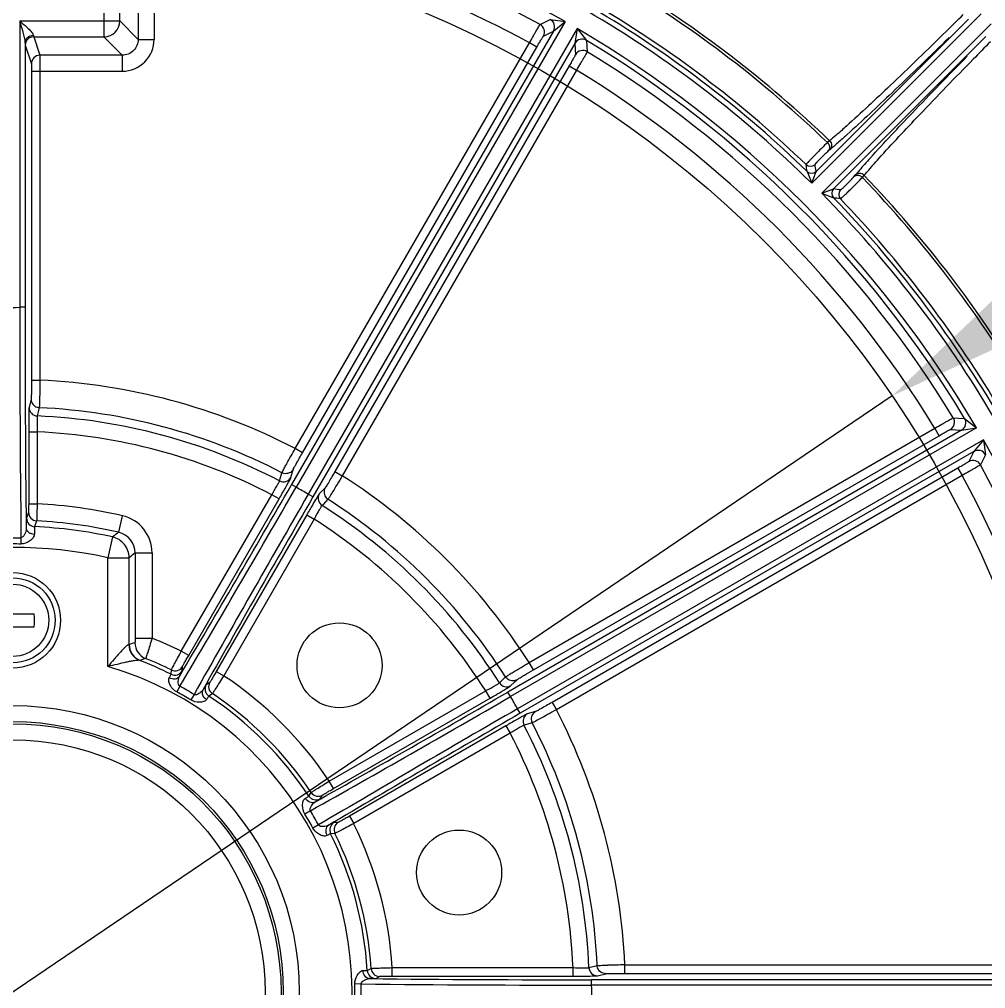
# Model space of a CAD drawing. Header units: millimetres. Extents: x -6 to 705, y -10 to 538.
# Drawn here: x 507.06 to 525.24, y 420.65 to 438.9 of the extents above; entities that cross this region are included whole.
import ezdxf

# ---------------------------------------------------------------- set-up
doc = ezdxf.new("R2010")
doc.units = ezdxf.units.MM
doc.layers.add('02___PRT_ALL_AXES', color=7, linetype='Continuous')
doc.layers.add('3_ALL_AXES', color=7, linetype='Continuous')
doc.layers.add('\\M+5D7DC\\M+5C4DA\\M+5BFF2\\M+5CFDF', color=7, linetype='Continuous', lineweight=50)

msp = doc.modelspace()

# ---------------------------------------------------------------- linework, layer by layer
at = {"color": 0, "linetype": 'Continuous', "lineweight": -3}
for p, q in [((508.646, 441.537), (508.646, 438.569)), ((508.945, 438.869), (508.945, 441.072)), ((509.292, 440.757), (509.292, 438.522)), ((509.592, 440.756), (509.592, 438.522)), ((507.062, 438.869), (507.062, 433.477)), ((507.062, 438.869), (508.945, 438.869)), ((508.945, 438.869), (509.292, 438.522)), ((516.857, 438.803), (517.048, 438.898)), ((517.048, 438.898), (517.327, 438.856)), ((521.97, 435.812), (525.161, 439.004)), ((522.053, 436.037), (524.92, 438.904)), ((517.109, 438.678), (512.179, 430.138)), ((517.327, 438.856), (512.265, 430.088)), ((517.555, 438.724), (512.493, 429.956)), ((516.919, 438.582), (517.109, 438.678)), ((517.109, 438.678), (517.327, 438.856)), ((517.555, 438.724), (517.51, 438.446)), ((517.555, 438.724), (517.731, 438.503)), ((522.158, 435.624), (525.35, 438.815)), ((507.325, 438.569), (507.441, 438.222)), ((507.325, 438.569), (508.646, 438.569)), ((508.646, 438.569), (508.993, 438.222)), ((509.292, 438.522), (509.592, 438.522)), ((517.731, 438.503), (517.745, 438.29)), ((522.383, 435.707), (525.25, 438.574)), ((507.162, 438.457), (507.162, 433.477)), ((507.165, 438.41), (507.281, 438.063)), ((512.247, 430.818), (516.657, 438.456)), ((512.385, 430.738), (516.795, 438.376)), ((517.51, 438.446), (512.58, 429.906)), ((516.795, 438.376), (516.657, 438.456)), ((517.51, 438.446), (517.523, 438.233)), ((508.993, 438.222), (507.441, 438.222)), ((508.993, 438.222), (508.993, 437.923)), ((517.406, 438.023), (512.996, 430.386)), ((517.406, 438.023), (517.545, 437.943)), ((507.283, 437.923), (507.283, 432.105)), ((507.283, 437.923), (508.993, 437.923)), ((507.443, 437.923), (507.443, 432.105)), ((517.545, 437.944), (513.135, 430.306)), ((522.307, 436.612), (522.268, 436.578)), ((522.315, 436.447), (522.276, 436.414)), ((521.884, 436.035), (521.97, 435.812)), ((522.759, 435.93), (522.793, 435.969)), ((522.924, 435.922), (522.958, 435.961)), ((522.904, 435.9), (522.924, 435.922)), ((522.158, 435.624), (522.383, 435.707)), ((522.158, 435.624), (522.381, 435.538)), ((507.162, 433.477), (507.062, 433.477)), ((507.283, 432.105), (507.443, 432.105)), ((507.277, 431.746), (507.238, 431.591)), ((507.43, 431.587), (507.398, 431.458)), ((507.398, 431.458), (507.391, 431.432)), ((524.636, 431.399), (524.849, 431.385)), ((524.849, 431.385), (525.07, 431.21)), ((525.07, 431.209), (516.302, 426.147)), ((516.651, 426.789), (524.289, 431.199)), ((524.369, 431.06), (524.289, 431.199)), ((524.792, 431.164), (525.07, 431.209)), ((507.231, 431.132), (507.231, 429.776)), ((507.231, 431.132), (507.391, 431.132)), ((507.391, 431.132), (507.391, 429.776)), ((524.792, 431.164), (516.252, 426.234)), ((516.731, 426.65), (524.369, 431.06)), ((524.579, 431.177), (524.792, 431.164)), ((525.202, 430.981), (516.434, 425.919)), ((525.202, 430.981), (525.024, 430.763)), ((525.202, 430.981), (525.244, 430.702)), ((512.385, 430.738), (512.247, 430.818)), ((525.024, 430.763), (516.484, 425.833)), ((525.024, 430.763), (524.928, 430.573)), ((525.244, 430.702), (525.148, 430.511)), ((511.955, 430.209), (511.991, 430.337)), ((511.991, 430.337), (511.999, 430.363)), ((512.167, 430.271), (512.211, 430.424)), ((512.996, 430.386), (513.135, 430.306)), ((524.722, 430.449), (517.084, 426.039)), ((524.803, 430.311), (517.164, 425.901)), ((524.722, 430.449), (524.802, 430.311)), ((511.953, 430.204), (511.955, 430.209)), ((512.164, 430.263), (512.167, 430.271)), ((512.265, 430.088), (512.179, 430.138)), ((510.104, 427.003), (511.806, 429.949)), ((511.944, 429.869), (511.806, 429.949)), ((512.58, 429.906), (512.493, 429.956)), ((512.7, 429.963), (512.694, 429.954)), ((512.812, 430.077), (512.7, 429.963)), ((507.231, 429.776), (507.391, 429.776)), ((510.243, 426.923), (511.944, 429.869)), ((512.772, 429.767), (512.753, 429.748)), ((512.864, 429.863), (512.772, 429.767)), ((507.228, 429.617), (507.191, 429.507)), ((508.925, 429.242), (508.996, 429.553)), ((512.464, 429.569), (510.763, 426.622)), ((512.464, 429.569), (512.603, 429.489)), ((507.38, 429.457), (507.343, 429.347)), ((512.603, 429.489), (510.902, 426.542)), ((508.809, 429.153), (508.723, 428.763)), ((509.234, 428.852), (509.234, 427.247)), ((509.234, 428.852), (509.554, 428.852)), ((509.554, 428.852), (509.554, 427.247)), ((508.723, 426.714), (508.723, 428.765)), ((508.723, 428.763), (509.123, 428.763)), ((509.123, 427.127), (509.123, 428.763)), ((506.523, 427.704), (507.337, 427.704)), ((506.523, 427.464), (507.337, 427.464)), ((509.234, 427.247), (509.554, 427.247)), ((509.123, 427.127), (509.118, 427.128)), ((510.243, 426.923), (510.104, 427.003)), ((509.328, 426.829), (509.319, 426.829)), ((509.913, 426.568), (509.917, 426.649)), ((510.122, 426.631), (510.126, 426.713)), ((516.731, 426.65), (516.651, 426.789)), ((510.763, 426.622), (510.902, 426.542)), ((516.094, 426.407), (516.19, 426.5)), ((516.19, 426.5), (516.209, 426.518)), ((516.309, 426.354), (516.423, 426.466)), ((510.077, 426.342), (510.019, 426.236)), ((510.64, 426.416), (510.571, 426.372)), ((515.835, 426.257), (515.851, 426.266)), ((516.09, 426.404), (516.094, 426.407)), ((516.302, 426.35), (516.309, 426.354)), ((510.343, 426.188), (510.281, 426.085)), ((510.689, 426.203), (510.621, 426.159)), ((512.887, 424.555), (515.835, 426.257)), ((512.968, 424.417), (515.915, 426.118)), ((515.915, 426.118), (515.835, 426.257)), ((516.302, 426.147), (516.252, 426.234)), ((516.484, 425.833), (516.434, 425.919)), ((517.084, 426.039), (517.164, 425.901)), ((516.77, 425.865), (516.617, 425.821)), ((516.215, 425.598), (513.269, 423.897)), ((516.215, 425.598), (516.295, 425.46)), ((516.581, 425.616), (516.555, 425.609)), ((516.709, 425.653), (516.581, 425.616)), ((516.295, 425.46), (513.349, 423.758)), ((512.968, 424.417), (512.888, 424.556)), ((512.505, 424.276), (512.549, 424.343)), ((512.718, 424.225), (512.762, 424.294)), ((512.534, 423.997), (512.431, 423.935)), ((513.269, 423.897), (513.349, 423.758)), ((512.688, 423.731), (512.582, 423.673)), ((513.059, 423.78), (512.977, 423.776)), ((512.995, 423.571), (512.914, 423.567)), ((513.604, 420.994), (513.676, 421.03)), ((514.075, 421.045), (517.478, 421.045)), ((514.076, 420.885), (514.076, 421.045)), ((517.478, 420.885), (517.478, 421.045)), ((517.773, 421.044), (517.778, 421.045)), ((517.778, 421.045), (517.907, 421.078)), ((517.907, 421.078), (517.933, 421.084)), ((518.451, 421.097), (527.271, 421.097)), ((518.451, 420.937), (518.451, 421.097)), ((513.763, 420.843), (513.836, 420.881)), ((514.076, 420.885), (517.478, 420.885)), ((527.689, 420.816), (517.828, 420.816)), ((517.828, 420.716), (517.828, 420.816)), ((517.929, 420.891), (517.937, 420.892)), ((517.937, 420.892), (518.092, 420.931)), ((518.451, 420.937), (527.271, 420.937)), ((513.49, 420.738), (513.37, 420.735)), ((527.952, 420.716), (517.828, 420.716))]:
    msp.add_line(p, q, dxfattribs=at)
for centre, radius in [((506.93, 427.584), 0.8), ((506.93, 427.584), 0.68), ((506.93, 420.584), 5.394), ((506.93, 420.584), 5.094), ((506.93, 420.584), 5.051), ((506.93, 420.584), 4.751)]:
    msp.add_circle(centre, radius, dxfattribs=at)
for centre, radius, start, end in [((506.93, 420.584), 32.491, 16.0271, 61.4545), ((506.93, 420.584), 32.5, 16.0461, 61.4352), ((506.93, 420.584), 32.35, 16.2302, 61.3542), ((506.93, 420.584), 21.022, 60.359, 85.3198), ((506.93, 420.584), 20.747, 61.4158, 82.5353), ((506.93, 420.584), 20.347, 61.444, 82.4838), ((506.93, 420.584), 22.159, 46.2007, 58.7993), ((506.93, 420.584), 22.211, 46.1867, 58.8133), ((506.93, 420.584), 21.403, 45.3572, 59.6428), ((506.93, 420.584), 21.582, 46.214, 58.786), ((508.645, 438.87), 0.3, 270.1715, 359.8285), ((516.971, 438.758), 0.16, 330.0079, 61.0947), ((506.93, 420.584), 21.503, 45.9364, 59.0636), ((442.509, 522.216), 117.057, 314.46113, 314.68395), ((516.78, 438.662), 0.16, 330.0197, 61.4067), ((506.93, 420.584), 21.022, 30.359, 59.641), ((507.325, 438.409), 0.16, 90.0105, 179.9196), ((508.993, 438.522), 0.599, 269.9714, 0.0285), ((517.649, 438.366), 0.16, 58.9483, 149.9956), ((506.93, 420.584), 20.922, 31.0809, 58.9191), ((517.661, 438.153), 0.16, 58.5933, 149.9802), ((607.854, 356.861), 116.063, 135.31495, 135.54352), ((507.441, 438.062), 0.16, 90.0105, 179.9196), ((506.93, 420.584), 20.747, 31.4158, 58.5842), ((506.93, 420.584), 20.347, 31.444, 58.5561), ((516.052, 443.846), 9.694, 310.5307, 310.8459), ((517.113, 442.605), 8.061, 310.1907, 310.5313), ((521.948, 436.252), 0.12, 226.2659, 314.9637), ((480.257, 429.753), 42.099, 8.5818, 8.7606), ((480.197, 429.605), 42.347, 8.7353, 8.9138), ((532.809, 427.437), 13.158, 138.4363, 139.0568), ((537.042, 423.692), 18.81, 137.9403, 138.4558), ((521.968, 436.122), 0.12, 225.9654, 314.9939), ((529.527, 430.279), 8.816, 139.0286, 139.8002), ((506.93, 420.584), 22.211, 30.8751, 43.8133), ((506.93, 420.584), 22.159, 30.8883, 43.7993), ((506.93, 420.584), 21.403, 30.3572, 44.6428), ((522.468, 435.622), 0.12, 135.0675, 224.0366), ((515.951, 393.851), 42.347, 81.0862, 81.2647), ((522.598, 435.602), 0.12, 135.0368, 223.7343), ((506.93, 420.584), 21.503, 30.6219, 44.0636), ((516.099, 393.911), 42.099, 81.2394, 81.4182), ((506.93, 420.584), 21.582, 30.9022, 43.786), ((506.931, 446.92), 13.444, 269.4374, 270.5602), ((897.456, 433.46), 390.394, 179.99759, 180.63417), ((889.917, 433.419), 382.755, 179.9914, 180.61451), ((506.93, 420.584), 11.533, 62.5482, 87.4518), ((507.398, 431.592), 0.16, 180.1271, 267.5755), ((506.93, 420.584), 11.014, 62.6002, 87.3999), ((506.93, 420.584), 10.857, 62.4338, 87.5662), ((524.499, 431.315), 0.16, 300.0197, 31.4067), ((524.712, 431.303), 0.16, 300.0079, 31.0947), ((532.202, 431.135), 24.971, 179.7423, 179.8721), ((533.325, 431.133), 26.094, 179.8713, 180.0004), ((517.982, 431.378), 10.594, 181.1218, 181.3276), ((506.93, 420.584), 10.558, 62.4991, 87.5009), ((506.93, 420.584), 21.022, 0.359, 29.641), ((525.104, 430.624), 0.16, 28.9483, 119.9956), ((525.008, 430.434), 0.16, 28.5933, 119.9802), ((506.93, 420.584), 20.747, 1.4158, 28.5842), ((506.93, 420.584), 11.533, 32.5482, 57.4518), ((506.93, 420.584), 20.347, 1.444, 28.5561), ((180.982, 621.287), 382.399, 329.38177, 330.00872), ((512.029, 430.351), 0.16, 242.4244, 329.8727), ((163.321, 631.413), 402.857, 329.39996, 330.01697), ((861.313, 228.428), 402.851, 149.98302, 150.60004), ((489.884, 442.607), 25.474, 329.9976, 330.273), ((506.93, 420.584), 10.899, 59.3075, 60.6925), ((512.839, 429.883), 0.16, 150.1271, 237.5755), ((506.93, 420.584), 9.204, 77.0276, 87.1329), ((843.708, 238.662), 382.387, 149.99127, 150.61825), ((506.93, 420.584), 10.857, 32.4338, 57.5662), ((506.93, 420.584), 11.014, 32.6002, 57.3999), ((507.388, 429.617), 0.16, 180.0772, 267.0953), ((508.835, 428.853), 0.719, 359.9834, 77.0442), ((535.063, 416.522), 26.094, 149.8713, 150.0004), ((532.74, 417.873), 23.407, 149.6045, 149.8776), ((507.351, 429.507), 0.16, 180.0773, 267.297), ((506.93, 420.584), 8.884, 77.0276, 87.099), ((521.898, 424.406), 10.594, 151.1218, 151.3276), ((506.93, 420.584), 10.558, 32.4991, 57.5009), ((506.93, 420.584), 8.773, 77.6341, 87.3012), ((526.706, 405.836), 29.394, 127.2234, 127.5069), ((508.836, 428.853), 0.398, 359.8553, 77.1723), ((506.929, 370.372), 58.649, 89.84623, 90.15097), ((506.932, 471.385), 42.246, 269.7864, 270.2086), ((543.951, 429.181), 36.865, 180.0645, 180.2472), ((506.93, 420.584), 8.373, 77.6364, 102.3671), ((526.036, 407.74), 26.982, 128.513, 128.8163), ((504.001, 427.584), 3.338, 357.94, 2.06), ((506.93, 420.584), 7.16, 63.6864, 68.5051), ((512.734, 416.179), 11.528, 107.6912, 108.2527), ((509.443, 427.128), 0.32, 180.0457, 248.9252), ((509.551, 427.162), 0.32, 180.0327, 248.1882), ((506.93, 420.584), 6.686, 63.5095, 69.0688), ((513.003, 416.489), 10.974, 108.9956, 109.5695), ((506.93, 420.584), 6.761, 63.7808, 68.2854), ((506.93, 420.584), 6.386, 346.3071, 73.6929), ((509.984, 426.712), 0.16, 243.5175, 329.9642), ((509.988, 426.793), 0.16, 243.7884, 329.9643), ((506.93, 420.584), 7.16, 33.6869, 56.3136), ((506.93, 420.584), 6.562, 58.6569, 61.3431), ((510.71, 426.292), 0.16, 150.0357, 236.4825), ((510.778, 426.336), 0.16, 150.0357, 236.2115), ((516.229, 426.493), 0.16, 212.4244, 299.8727), ((506.93, 420.584), 6.441, 58.6569, 61.3431), ((506.93, 420.584), 6.686, 33.5095, 56.4905), ((506.93, 420.584), 6.761, 33.7808, 56.2193), ((314.77, 774.972), 402.857, 299.39996, 300.01697), ((325.002, 757.372), 382.399, 299.38177, 300.00872), ((503.221, 448.106), 25.389, 299.9984, 300.35), ((506.93, 420.584), 10.899, 29.3075, 30.6925), ((717.762, 76.97), 402.863, 119.98302, 120.60003), ((506.93, 420.584), 11.533, 2.5482, 27.4518), ((707.627, 94.647), 382.387, 119.99127, 120.61825), ((516.697, 425.683), 0.16, 120.1271, 207.5755), ((529.263, 403), 26.094, 119.8713, 120.0004), ((527.927, 405.331), 23.407, 119.6045, 119.8776), ((506.93, 420.584), 10.857, 2.4338, 27.5662), ((506.93, 420.584), 11.014, 2.6002, 27.3999), ((521.803, 416.41), 10.594, 121.1218, 121.3276), ((506.93, 420.584), 10.558, 2.4991, 27.5009), ((512.638, 424.364), 0.16, 213.5175, 299.9642), ((512.682, 424.432), 0.16, 213.7884, 299.9643), ((506.93, 420.584), 6.441, 28.6569, 31.3431), ((506.93, 420.584), 6.562, 28.6569, 31.3431), ((513.058, 423.638), 0.16, 120.0357, 206.4825), ((513.139, 423.642), 0.16, 120.0357, 206.2115), ((506.93, 420.584), 7.16, 3.6869, 26.3136), ((506.93, 420.584), 6.686, 3.5095, 26.4905), ((506.93, 420.584), 6.761, 3.7808, 26.2193), ((513.763, 421.003), 0.16, 183.5175, 269.9642), ((513.836, 421.041), 0.16, 183.7884, 269.9643), ((517.938, 421.052), 0.16, 182.4244, 269.8727), ((518.866, 389.297), 31.802, 90.7465, 91.3185), ((517.77, 803.215), 382.399, 269.38177, 270.00872), ((517.48, 445.749), 24.864, 269.9969, 270.4343), ((506.93, 420.584), 6.441, 358.6569, 1.3431), ((506.93, 420.584), 6.562, 358.6569, 1.3431), ((517.709, 823.573), 402.857, 269.39996, 270.01697), ((506.93, 420.584), 10.899, 359.3075, 0.6925)]:
    msp.add_arc(centre, radius, start, end, dxfattribs=at)
for points, knots in [([(507.062, 438.869), (507.082, 438.799), (507.113, 438.694), (507.147, 438.557), (507.162, 438.49), (507.162, 438.457)], [0, 0, 0, 0, 0.517923, 0.76942, 1, 1, 1, 1]), ([(507.062, 438.869), (507.089, 438.846), (507.143, 438.799), (507.219, 438.731), (507.276, 438.674), (507.31, 438.632), (507.321, 438.61), (507.322, 438.6)], [0, 0, 0, 0, 0.285565, 0.562942, 0.816211, 0.921731, 1, 1, 1, 1]), ([(516.657, 438.456), (516.681, 438.5), (516.717, 438.563), (516.763, 438.644), (516.793, 438.696), (516.818, 438.738), (516.836, 438.771), (516.849, 438.79), (516.854, 438.801), (516.857, 438.803)], [0, 0, 0, 0, 0.376208, 0.546902, 0.697375, 0.822013, 0.916138, 0.976192, 1, 1, 1, 1]), ([(507.162, 438.457), (507.162, 438.494), (507.201, 438.573), (507.282, 438.6), (507.322, 438.6)], [0, 0, 0, 0, 0.480781, 1, 1, 1, 1]), ([(507.322, 438.6), (507.322, 438.593), (507.324, 438.583), (507.324, 438.572), (507.325, 438.569)], [0, 0, 0, 0, 0.692687, 1, 1, 1, 1]), ([(509.292, 438.522), (509.292, 438.446), (509.229, 438.286), (509.069, 438.222), (508.993, 438.222)], [0, 0, 0, 0, 0.49974, 1, 1, 1, 1]), ([(516.795, 438.376), (516.81, 438.402), (516.838, 438.45), (516.872, 438.507), (516.894, 438.544), (516.906, 438.563), (516.914, 438.575), (516.917, 438.581), (516.919, 438.582)], [0, 0, 0, 0, 0.376025, 0.697078, 0.821699, 0.915833, 0.975976, 1, 1, 1, 1]), ([(524.499, 438.67), (524.151, 438.328), (523.532, 437.728), (522.902, 437.138), (522.623, 436.888)], [0, 0, 0, 0, 0.56493, 1, 1, 1, 1]), ([(524.558, 438.558), (524.202, 438.208), (523.568, 437.594), (522.924, 436.989), (522.639, 436.731)], [0, 0, 0, 0, 0.564887, 1, 1, 1, 1]), ([(507.162, 438.457), (507.162, 438.446), (507.164, 438.43), (507.164, 438.414), (507.165, 438.41)], [0, 0, 0, 0, 0.694064, 1, 1, 1, 1]), ([(507.441, 438.222), (507.442, 438.213), (507.441, 438.182), (507.443, 438.12), (507.443, 438.029), (507.443, 437.96), (507.443, 437.923)], [0, 0, 0, 0, 0.090484, 0.310341, 0.628485, 1, 1, 1, 1]), ([(517.523, 438.233), (517.523, 438.231), (517.519, 438.226), (517.513, 438.213), (517.502, 438.193), (517.481, 438.155), (517.449, 438.098), (517.421, 438.05), (517.406, 438.023)], [0, 0, 0, 0, 0.023858, 0.083754, 0.177607, 0.301992, 0.623034, 1, 1, 1, 1]), ([(517.745, 438.29), (517.744, 438.287), (517.737, 438.277), (517.727, 438.256), (517.708, 438.224), (517.684, 438.182), (517.654, 438.13), (517.607, 438.05), (517.57, 437.987), (517.545, 437.944)], [0, 0, 0, 0, 0.02366, 0.083459, 0.177255, 0.301621, 0.451981, 0.622756, 1, 1, 1, 1]), ([(523.077, 436.293), (523.333, 436.577), (523.937, 437.219), (524.55, 437.851), (524.899, 438.206)], [0, 0, 0, 0, 0.435118, 1, 1, 1, 1]), ([(523.233, 436.277), (523.483, 436.555), (524.072, 437.183), (524.67, 437.801), (525.01, 438.148)], [0, 0, 0, 0, 0.435078, 1, 1, 1, 1]), ([(507.281, 438.063), (507.282, 438.059), (507.281, 438.044), (507.283, 438.015), (507.283, 437.972), (507.283, 437.94), (507.283, 437.923)], [0, 0, 0, 0, 0.090634, 0.310485, 0.628568, 1, 1, 1, 1]), ([(522.623, 436.888), (522.594, 436.861), (522.489, 436.768), (522.384, 436.676), (522.307, 436.612)], [0, 0, 0, 0, 0.284579, 1, 1, 1, 1]), ([(522.639, 436.731), (522.617, 436.711), (522.535, 436.638), (522.452, 436.565), (522.392, 436.513)], [0, 0, 0, 0, 0.273639, 1, 1, 1, 1]), ([(522.268, 436.578), (522.259, 436.571), (522.211, 436.525), (522.164, 436.478), (522.125, 436.439)], [0, 0, 0, 0, 0.166894, 1, 1, 1, 1]), ([(522.268, 436.578), (522.286, 436.56), (522.312, 436.513), (522.304, 436.459), (522.293, 436.437)], [0, 0, 0, 0, 0.510477, 1, 1, 1, 1]), ([(522.307, 436.612), (522.329, 436.59), (522.358, 436.531), (522.335, 436.468), (522.315, 436.447)], [0, 0, 0, 0, 0.513746, 1, 1, 1, 1]), ([(522.125, 436.439), (522.094, 436.407), (522.047, 436.36), (521.988, 436.298), (521.948, 436.257), (521.915, 436.222), (521.888, 436.195), (521.875, 436.176), (521.865, 436.168), (521.865, 436.165)], [0, 0, 0, 0, 0.354831, 0.525592, 0.680242, 0.810845, 0.910806, 0.974835, 1, 1, 1, 1]), ([(522.276, 436.414), (522.252, 436.393), (522.197, 436.34), (522.142, 436.286), (522.111, 436.253)], [0, 0, 0, 0, 0.41194, 1, 1, 1, 1]), ([(522.111, 436.253), (522.1, 436.242), (522.081, 436.222), (522.058, 436.199), (522.045, 436.184), (522.038, 436.176), (522.035, 436.171), (522.032, 436.168), (522.032, 436.167)], [0, 0, 0, 0, 0.39716, 0.712704, 0.83107, 0.919313, 0.975844, 1, 1, 1, 1]), ([(522.958, 435.961), (522.977, 435.984), (523.067, 436.091), (523.16, 436.195), (523.233, 436.277)], [0, 0, 0, 0, 0.214795, 1, 1, 1, 1]), ([(522.053, 436.037), (522.042, 436.004), (522.012, 435.93), (521.985, 435.855), (521.97, 435.812)], [0, 0, 0, 0, 0.433655, 1, 1, 1, 1]), ([(522.924, 435.922), (522.906, 435.94), (522.859, 435.966), (522.805, 435.958), (522.783, 435.947)], [0, 0, 0, 0, 0.510477, 1, 1, 1, 1]), ([(522.958, 435.961), (522.936, 435.983), (522.877, 436.012), (522.814, 435.989), (522.793, 435.969)], [0, 0, 0, 0, 0.513745, 1, 1, 1, 1]), ([(522.511, 435.519), (522.513, 435.519), (522.517, 435.523), (522.527, 435.53), (522.54, 435.543), (522.568, 435.569), (522.611, 435.61), (522.67, 435.666), (522.734, 435.729), (522.813, 435.807), (522.87, 435.864), (522.904, 435.9)], [0, 0, 0, 0, 0.009098, 0.031294, 0.06613, 0.112786, 0.236793, 0.391324, 0.561341, 0.730238, 1, 1, 1, 1]), ([(522.513, 435.686), (522.514, 435.686), (522.518, 435.689), (522.524, 435.694), (522.534, 435.703), (522.553, 435.72), (522.583, 435.748), (522.622, 435.787), (522.664, 435.828), (522.71, 435.876), (522.742, 435.909), (522.759, 435.93)], [0, 0, 0, 0, 0.010159, 0.034672, 0.073067, 0.124302, 0.2592, 0.424066, 0.600075, 0.766984, 1, 1, 1, 1]), ([(507.283, 432.105), (507.283, 432.061), (507.283, 431.98), (507.281, 431.871), (507.281, 431.799), (507.278, 431.761), (507.278, 431.75), (507.277, 431.746)], [0, 0, 0, 0, 0.367048, 0.683244, 0.904563, 0.969291, 1, 1, 1, 1]), ([(507.443, 432.105), (507.442, 432.042), (507.44, 431.924), (507.437, 431.767), (507.434, 431.663), (507.431, 431.609), (507.431, 431.592), (507.43, 431.587)], [0, 0, 0, 0, 0.367101, 0.6833, 0.904605, 0.969329, 1, 1, 1, 1]), ([(507.277, 431.746), (507.277, 431.713), (507.299, 431.645), (507.358, 431.604), (507.39, 431.594)], [0, 0, 0, 0, 0.499438, 1, 1, 1, 1]), ([(507.238, 431.591), (507.236, 431.581), (507.236, 431.545), (507.233, 431.475), (507.232, 431.371), (507.231, 431.291), (507.231, 431.248)], [0, 0, 0, 0, 0.09303, 0.305889, 0.61828, 1, 1, 1, 1]), ([(507.391, 431.432), (507.39, 431.429), (507.39, 431.421), (507.388, 431.394), (507.388, 431.342), (507.388, 431.263), (507.389, 431.203), (507.39, 431.17)], [0, 0, 0, 0, 0.030645, 0.093892, 0.310463, 0.624742, 1, 1, 1, 1]), ([(524.289, 431.199), (524.333, 431.224), (524.395, 431.261), (524.476, 431.308), (524.527, 431.338), (524.57, 431.362), (524.602, 431.381), (524.623, 431.391), (524.633, 431.398), (524.636, 431.399)], [0, 0, 0, 0, 0.376208, 0.546902, 0.697375, 0.822013, 0.916138, 0.976192, 1, 1, 1, 1]), ([(524.369, 431.06), (524.395, 431.075), (524.444, 431.103), (524.501, 431.135), (524.539, 431.156), (524.559, 431.167), (524.571, 431.173), (524.577, 431.177), (524.579, 431.177)], [0, 0, 0, 0, 0.376025, 0.697078, 0.821699, 0.915833, 0.975976, 1, 1, 1, 1]), ([(512.052, 430.466), (512.065, 430.49), (512.13, 430.608), (512.195, 430.725), (512.247, 430.818)], [0, 0, 0, 0, 0.203889, 1, 1, 1, 1]), ([(512.237, 430.476), (512.246, 430.493), (512.295, 430.581), (512.345, 430.668), (512.385, 430.738)], [0, 0, 0, 0, 0.191269, 1, 1, 1, 1]), ([(511.999, 430.363), (512.003, 430.374), (512.022, 430.408), (512.04, 430.442), (512.052, 430.466)], [0, 0, 0, 0, 0.304329, 1, 1, 1, 1]), ([(512.211, 430.424), (512.212, 430.43), (512.222, 430.447), (512.231, 430.464), (512.237, 430.476)], [0, 0, 0, 0, 0.309619, 1, 1, 1, 1]), ([(524.928, 430.573), (524.927, 430.571), (524.921, 430.568), (524.91, 430.56), (524.89, 430.548), (524.853, 430.526), (524.797, 430.492), (524.748, 430.464), (524.722, 430.449)], [0, 0, 0, 0, 0.023858, 0.083754, 0.177607, 0.301992, 0.623034, 1, 1, 1, 1]), ([(525.148, 430.511), (525.146, 430.508), (525.136, 430.503), (525.117, 430.49), (525.084, 430.472), (525.042, 430.447), (524.991, 430.418), (524.91, 430.372), (524.846, 430.336), (524.803, 430.311)], [0, 0, 0, 0, 0.02366, 0.083459, 0.177255, 0.301621, 0.451981, 0.622756, 1, 1, 1, 1]), ([(512.211, 430.424), (512.194, 430.396), (512.141, 430.347), (512.069, 430.341), (512.037, 430.349)], [0, 0, 0, 0, 0.499438, 1, 1, 1, 1]), ([(512.996, 430.386), (512.974, 430.347), (512.933, 430.277), (512.878, 430.184), (512.841, 430.121), (512.82, 430.09), (512.814, 430.08), (512.812, 430.077)], [0, 0, 0, 0, 0.367048, 0.683244, 0.904563, 0.969291, 1, 1, 1, 1]), ([(513.135, 430.306), (513.102, 430.251), (513.042, 430.15), (512.96, 430.016), (512.906, 429.927), (512.876, 429.881), (512.868, 429.867), (512.864, 429.863)], [0, 0, 0, 0, 0.367101, 0.6833, 0.904605, 0.969329, 1, 1, 1, 1]), ([(511.806, 429.949), (511.839, 430.003), (511.883, 430.077), (511.931, 430.162), (511.948, 430.193), (511.953, 430.204)], [0, 0, 0, 0, 0.645536, 0.873632, 1, 1, 1, 1]), ([(512.005, 429.976), (512.04, 430.037), (512.094, 430.133), (512.148, 430.228), (512.164, 430.263)], [0, 0, 0, 0, 0.650993, 1, 1, 1, 1]), ([(512.694, 429.954), (512.675, 429.927), (512.628, 429.847), (512.58, 429.768), (512.55, 429.716)], [0, 0, 0, 0, 0.357554, 1, 1, 1, 1]), ([(512.812, 430.077), (512.795, 430.049), (512.78, 429.978), (512.811, 429.913), (512.833, 429.889)], [0, 0, 0, 0, 0.499438, 1, 1, 1, 1]), ([(507.231, 429.776), (507.231, 429.757), (507.23, 429.72), (507.231, 429.671), (507.228, 429.638), (507.23, 429.621), (507.228, 429.617)], [0, 0, 0, 0, 0.370464, 0.688634, 0.909069, 1, 1, 1, 1]), ([(507.391, 429.776), (507.39, 429.737), (507.387, 429.664), (507.385, 429.567), (507.381, 429.5), (507.382, 429.467), (507.38, 429.457)], [0, 0, 0, 0, 0.370545, 0.6887, 0.909124, 1, 1, 1, 1]), ([(512.753, 429.748), (512.751, 429.746), (512.747, 429.739), (512.732, 429.717), (512.706, 429.672), (512.666, 429.604), (512.637, 429.551), (512.621, 429.522)], [0, 0, 0, 0, 0.030645, 0.093892, 0.310463, 0.624742, 1, 1, 1, 1]), ([(507.191, 429.507), (507.189, 429.501), (507.189, 429.482), (507.186, 429.444), (507.185, 429.385), (507.184, 429.34), (507.184, 429.314)], [0, 0, 0, 0, 0.089202, 0.291731, 0.59948, 1, 1, 1, 1]), ([(507.184, 429.314), (507.184, 429.279), (507.167, 429.226), (507.135, 429.165), (507.103, 429.139), (507.086, 429.139)], [0, 0, 0, 0, 0.499386, 0.751848, 1, 1, 1, 1]), ([(507.339, 429.209), (507.339, 429.185), (507.315, 429.133), (507.235, 429.054), (507.145, 429.021), (507.086, 429.022)], [0, 0, 0, 0, 0.221001, 0.474832, 1, 1, 1, 1]), ([(507.184, 429.314), (507.185, 429.285), (507.219, 429.241), (507.281, 429.216), (507.319, 429.21), (507.339, 429.209)], [0, 0, 0, 0, 0.427038, 0.701582, 1, 1, 1, 1]), ([(507.343, 429.347), (507.342, 429.343), (507.342, 429.33), (507.34, 429.302), (507.339, 429.26), (507.339, 429.228), (507.339, 429.209)], [0, 0, 0, 0, 0.089341, 0.291814, 0.599509, 1, 1, 1, 1]), ([(509.123, 428.763), (509.123, 428.852), (509.06, 429.034), (508.895, 429.134), (508.809, 429.153)], [0, 0, 0, 0, 0.500007, 1, 1, 1, 1]), ([(509.234, 427.247), (509.234, 427.236), (509.234, 427.217), (509.234, 427.194), (509.233, 427.179), (509.232, 427.17), (509.231, 427.166), (509.231, 427.162), (509.23, 427.162)], [0, 0, 0, 0, 0.366547, 0.687101, 0.81468, 0.912307, 0.974844, 1, 1, 1, 1]), ([(509.554, 427.247), (509.539, 427.199), (509.512, 427.11), (509.479, 427.006), (509.457, 426.937), (509.445, 426.902), (509.437, 426.879), (509.433, 426.868), (509.432, 426.865)], [0, 0, 0, 0, 0.374174, 0.694457, 0.819262, 0.913967, 0.974913, 1, 1, 1, 1]), ([(509.118, 427.128), (509.114, 427.129), (509.105, 427.126), (509.083, 427.112), (509.049, 427.081), (509.002, 427.034), (508.95, 426.978), (508.895, 426.916), (508.818, 426.828), (508.761, 426.76), (508.723, 426.714)], [0, 0, 0, 0, 0.017685, 0.047008, 0.137121, 0.256128, 0.39202, 0.537759, 0.68924, 1, 1, 1, 1]), ([(509.118, 427.128), (509.117, 427.065), (509.155, 426.936), (509.261, 426.852), (509.319, 426.829)], [0, 0, 0, 0, 0.502103, 1, 1, 1, 1]), ([(509.917, 426.649), (509.918, 426.653), (509.924, 426.663), (509.934, 426.684), (509.951, 426.717), (509.985, 426.781), (510.036, 426.877), (510.08, 426.959), (510.104, 427.003)], [0, 0, 0, 0, 0.024993, 0.085727, 0.180041, 0.304528, 0.624737, 1, 1, 1, 1]), ([(509.319, 426.829), (509.306, 426.833), (509.27, 426.83), (509.212, 426.823), (509.141, 426.81), (509.034, 426.788), (508.894, 426.755), (508.781, 426.728), (508.723, 426.714)], [0, 0, 0, 0, 0.068039, 0.169833, 0.291507, 0.42455, 0.707745, 1, 1, 1, 1]), ([(510.126, 426.713), (510.126, 426.715), (510.13, 426.721), (510.136, 426.734), (510.147, 426.753), (510.168, 426.791), (510.2, 426.848), (510.228, 426.897), (510.243, 426.923)], [0, 0, 0, 0, 0.025027, 0.085764, 0.180107, 0.304633, 0.624869, 1, 1, 1, 1]), ([(510.067, 426.526), (510.075, 426.54), (510.089, 426.565), (510.107, 426.597), (510.116, 426.618), (510.122, 426.628), (510.122, 426.631)], [0, 0, 0, 0, 0.409185, 0.718006, 0.916901, 1, 1, 1, 1]), ([(516.28, 426.564), (516.303, 426.579), (516.427, 426.654), (516.551, 426.729), (516.651, 426.789)], [0, 0, 0, 0, 0.19124, 1, 1, 1, 1]), ([(516.514, 426.523), (516.53, 426.532), (516.602, 426.575), (516.674, 426.617), (516.731, 426.65)], [0, 0, 0, 0, 0.215352, 1, 1, 1, 1]), ([(510.019, 426.236), (509.969, 426.263), (509.907, 426.328), (509.866, 426.425), (509.865, 426.48), (509.876, 426.5)], [0, 0, 0, 0, 0.532573, 0.788737, 1, 1, 1, 1]), ([(509.876, 426.5), (509.881, 426.509), (509.89, 426.525), (509.903, 426.546), (509.908, 426.559), (509.913, 426.566), (509.913, 426.568)], [0, 0, 0, 0, 0.409153, 0.717873, 0.916635, 1, 1, 1, 1]), ([(510.067, 426.526), (510.051, 426.499), (509.98, 426.463), (509.91, 426.482), (509.876, 426.5)], [0, 0, 0, 0, 0.449141, 1, 1, 1, 1]), ([(510.077, 426.342), (510.049, 426.356), (510.043, 426.42), (510.051, 426.48), (510.06, 426.512), (510.067, 426.526)], [0, 0, 0, 0, 0.497484, 0.757813, 1, 1, 1, 1]), ([(510.763, 426.622), (510.748, 426.596), (510.72, 426.548), (510.687, 426.492), (510.664, 426.455), (510.653, 426.435), (510.645, 426.424), (510.641, 426.417), (510.64, 426.416)], [0, 0, 0, 0, 0.374239, 0.694467, 0.819198, 0.913821, 0.974824, 1, 1, 1, 1]), ([(510.902, 426.542), (510.876, 426.5), (510.827, 426.421), (510.77, 426.328), (510.731, 426.267), (510.711, 426.236), (510.697, 426.216), (510.692, 426.206), (510.689, 426.203)], [0, 0, 0, 0, 0.374408, 0.694648, 0.819342, 0.913932, 0.974897, 1, 1, 1, 1]), ([(516.209, 426.518), (516.215, 426.524), (516.24, 426.538), (516.263, 426.554), (516.28, 426.564)], [0, 0, 0, 0, 0.309529, 1, 1, 1, 1]), ([(516.423, 426.466), (516.395, 426.449), (516.324, 426.434), (516.259, 426.465), (516.235, 426.487)], [0, 0, 0, 0, 0.499438, 1, 1, 1, 1]), ([(516.423, 426.466), (516.431, 426.473), (516.463, 426.49), (516.493, 426.51), (516.514, 426.523)], [0, 0, 0, 0, 0.301239, 1, 1, 1, 1]), ([(510.507, 426.272), (510.499, 426.258), (510.476, 426.235), (510.428, 426.198), (510.37, 426.171), (510.343, 426.188)], [0, 0, 0, 0, 0.241524, 0.502135, 1, 1, 1, 1]), ([(510.507, 426.272), (510.492, 426.245), (510.496, 426.165), (510.548, 426.113), (510.58, 426.093)], [0, 0, 0, 0, 0.449148, 1, 1, 1, 1]), ([(510.571, 426.372), (510.568, 426.371), (510.563, 426.36), (510.549, 426.341), (510.531, 426.31), (510.516, 426.286), (510.507, 426.272)], [0, 0, 0, 0, 0.083007, 0.281722, 0.590589, 1, 1, 1, 1]), ([(515.851, 426.266), (515.904, 426.295), (515.974, 426.334), (516.053, 426.38), (516.081, 426.397), (516.09, 426.404)], [0, 0, 0, 0, 0.647482, 0.873729, 1, 1, 1, 1]), ([(516.05, 426.197), (516.105, 426.229), (516.189, 426.28), (516.274, 426.33), (516.302, 426.35)], [0, 0, 0, 0, 0.651232, 1, 1, 1, 1]), ([(510.58, 426.093), (510.569, 426.074), (510.521, 426.048), (510.416, 426.034), (510.329, 426.056), (510.281, 426.085)], [0, 0, 0, 0, 0.210636, 0.466788, 1, 1, 1, 1]), ([(510.621, 426.159), (510.619, 426.158), (510.616, 426.151), (510.607, 426.139), (510.595, 426.118), (510.586, 426.102), (510.58, 426.093)], [0, 0, 0, 0, 0.083272, 0.281857, 0.590631, 1, 1, 1, 1]), ([(517.164, 425.901), (517.109, 425.87), (517.006, 425.812), (516.868, 425.737), (516.777, 425.687), (516.728, 425.662), (516.714, 425.655), (516.709, 425.653)], [0, 0, 0, 0, 0.367101, 0.6833, 0.904605, 0.969329, 1, 1, 1, 1]), ([(517.084, 426.039), (517.046, 426.017), (516.975, 425.977), (516.881, 425.924), (516.818, 425.888), (516.784, 425.871), (516.774, 425.866), (516.77, 425.865)], [0, 0, 0, 0, 0.367048, 0.683244, 0.904563, 0.969291, 1, 1, 1, 1]), ([(516.617, 425.821), (516.608, 425.819), (516.583, 425.804), (516.53, 425.777), (516.454, 425.734), (516.396, 425.701), (516.363, 425.683)], [0, 0, 0, 0, 0.092854, 0.302578, 0.613072, 1, 1, 1, 1]), ([(516.77, 425.865), (516.741, 425.848), (516.693, 425.795), (516.687, 425.723), (516.695, 425.691)], [0, 0, 0, 0, 0.499438, 1, 1, 1, 1]), ([(516.555, 425.609), (516.552, 425.608), (516.545, 425.605), (516.521, 425.593), (516.476, 425.567), (516.407, 425.527), (516.356, 425.496), (516.328, 425.479)], [0, 0, 0, 0, 0.030645, 0.093892, 0.310463, 0.624742, 1, 1, 1, 1]), ([(512.549, 424.343), (512.552, 424.346), (512.562, 424.351), (512.581, 424.365), (512.613, 424.385), (512.673, 424.423), (512.766, 424.481), (512.845, 424.529), (512.887, 424.555)], [0, 0, 0, 0, 0.024985, 0.085685, 0.179948, 0.304381, 0.624555, 1, 1, 1, 1]), ([(512.439, 424.234), (512.448, 424.24), (512.464, 424.249), (512.485, 424.261), (512.497, 424.27), (512.504, 424.274), (512.505, 424.276)], [0, 0, 0, 0, 0.409153, 0.717873, 0.916635, 1, 1, 1, 1]), ([(512.762, 424.294), (512.763, 424.295), (512.77, 424.299), (512.781, 424.307), (512.801, 424.318), (512.838, 424.341), (512.894, 424.374), (512.942, 424.402), (512.968, 424.417)], [0, 0, 0, 0, 0.025027, 0.085764, 0.180107, 0.304633, 0.624869, 1, 1, 1, 1]), ([(512.431, 423.935), (512.402, 423.983), (512.38, 424.07), (512.394, 424.175), (512.42, 424.223), (512.439, 424.234)], [0, 0, 0, 0, 0.532573, 0.788737, 1, 1, 1, 1]), ([(512.618, 424.161), (512.591, 424.146), (512.511, 424.15), (512.459, 424.202), (512.439, 424.234)], [0, 0, 0, 0, 0.449141, 1, 1, 1, 1]), ([(512.534, 423.997), (512.517, 424.024), (512.544, 424.082), (512.581, 424.13), (512.604, 424.153), (512.618, 424.161)], [0, 0, 0, 0, 0.497484, 0.757813, 1, 1, 1, 1]), ([(512.618, 424.161), (512.632, 424.17), (512.656, 424.185), (512.687, 424.203), (512.706, 424.217), (512.717, 424.222), (512.718, 424.225)], [0, 0, 0, 0, 0.409185, 0.718006, 0.916901, 1, 1, 1, 1]), ([(513.269, 423.897), (513.243, 423.882), (513.194, 423.854), (513.137, 423.822), (513.099, 423.801), (513.08, 423.79), (513.067, 423.784), (513.061, 423.78), (513.059, 423.78)], [0, 0, 0, 0, 0.374239, 0.694467, 0.819198, 0.913821, 0.974824, 1, 1, 1, 1]), ([(512.872, 423.721), (512.858, 423.714), (512.826, 423.705), (512.767, 423.697), (512.702, 423.703), (512.688, 423.731)], [0, 0, 0, 0, 0.240755, 0.500551, 1, 1, 1, 1]), ([(512.872, 423.721), (512.845, 423.705), (512.809, 423.635), (512.828, 423.564), (512.846, 423.53)], [0, 0, 0, 0, 0.449146, 1, 1, 1, 1]), ([(512.977, 423.776), (512.974, 423.776), (512.964, 423.77), (512.943, 423.761), (512.911, 423.743), (512.886, 423.729), (512.872, 423.721)], [0, 0, 0, 0, 0.083007, 0.281722, 0.590589, 1, 1, 1, 1]), ([(513.349, 423.758), (513.305, 423.735), (513.223, 423.691), (513.127, 423.639), (513.063, 423.606), (513.03, 423.588), (513.009, 423.578), (512.999, 423.572), (512.995, 423.571)], [0, 0, 0, 0, 0.374408, 0.694649, 0.819343, 0.913932, 0.974897, 1, 1, 1, 1]), ([(512.846, 423.53), (512.826, 423.519), (512.772, 423.521), (512.7, 423.551), (512.631, 423.601), (512.596, 423.648), (512.582, 423.673)], [0, 0, 0, 0, 0.209391, 0.464032, 0.730829, 1, 1, 1, 1]), ([(512.914, 423.567), (512.912, 423.567), (512.905, 423.563), (512.892, 423.557), (512.871, 423.544), (512.855, 423.535), (512.846, 423.53)], [0, 0, 0, 0, 0.083272, 0.281857, 0.590631, 1, 1, 1, 1]), ([(513.37, 420.735), (513.368, 420.792), (513.393, 420.878), (513.457, 420.962), (513.503, 420.991), (513.526, 420.991)], [0, 0, 0, 0, 0.532863, 0.788917, 1, 1, 1, 1]), ([(513.526, 420.991), (513.537, 420.991), (513.555, 420.991), (513.579, 420.991), (513.594, 420.993), (513.602, 420.992), (513.604, 420.994)], [0, 0, 0, 0, 0.409153, 0.717873, 0.916635, 1, 1, 1, 1]), ([(513.644, 420.838), (513.613, 420.839), (513.546, 420.882), (513.528, 420.953), (513.526, 420.991)], [0, 0, 0, 0, 0.449141, 1, 1, 1, 1]), ([(513.676, 421.03), (513.679, 421.031), (513.691, 421.031), (513.715, 421.033), (513.752, 421.034), (513.823, 421.037), (513.932, 421.041), (514.025, 421.043), (514.075, 421.045)], [0, 0, 0, 0, 0.024985, 0.085685, 0.179948, 0.304381, 0.624555, 1, 1, 1, 1]), ([(517.478, 421.045), (517.542, 421.043), (517.627, 421.042), (517.725, 421.043), (517.76, 421.043), (517.773, 421.044)], [0, 0, 0, 0, 0.645536, 0.873632, 1, 1, 1, 1]), ([(517.933, 421.084), (517.939, 421.085), (517.959, 421.086), (518.026, 421.089), (518.087, 421.09), (518.134, 421.091)], [0, 0, 0, 0, 0.094921, 0.299911, 1, 1, 1, 1]), ([(518.092, 420.931), (518.059, 420.931), (517.991, 420.953), (517.95, 421.012), (517.94, 421.044)], [0, 0, 0, 0, 0.499438, 1, 1, 1, 1]), ([(513.49, 420.738), (513.488, 420.77), (513.541, 420.806), (513.596, 420.83), (513.629, 420.838), (513.644, 420.838)], [0, 0, 0, 0, 0.497642, 0.758127, 1, 1, 1, 1]), ([(513.644, 420.838), (513.66, 420.839), (513.689, 420.839), (513.726, 420.84), (513.749, 420.842), (513.76, 420.842), (513.763, 420.843)], [0, 0, 0, 0, 0.409185, 0.718006, 0.916901, 1, 1, 1, 1]), ([(513.836, 420.881), (513.837, 420.882), (513.845, 420.881), (513.859, 420.883), (513.881, 420.883), (513.924, 420.884), (513.99, 420.885), (514.046, 420.885), (514.076, 420.885)], [0, 0, 0, 0, 0.025027, 0.085764, 0.180107, 0.304633, 0.624869, 1, 1, 1, 1]), ([(517.668, 420.885), (517.725, 420.886), (517.812, 420.888), (517.899, 420.889), (517.929, 420.891)], [0, 0, 0, 0, 0.650767, 1, 1, 1, 1]), ([(518.092, 420.931), (518.098, 420.933), (518.118, 420.933), (518.137, 420.934), (518.15, 420.934)], [0, 0, 0, 0, 0.309619, 1, 1, 1, 1]), ([(518.15, 420.934), (518.17, 420.935), (518.27, 420.937), (518.37, 420.937), (518.451, 420.937)], [0, 0, 0, 0, 0.191269, 1, 1, 1, 1])]:
    msp.add_open_spline(points, degree=3, knots=knots, dxfattribs=at)
for points in [[(522.293, 436.437), (522.288, 436.429), (522.282, 436.42), (522.276, 436.414)], [(522.783, 435.947), (522.774, 435.942), (522.766, 435.936), (522.759, 435.93)], [(507.39, 431.594), (507.403, 431.59), (507.416, 431.587), (507.43, 431.587)], [(512.037, 430.349), (512.024, 430.352), (512.011, 430.356), (511.999, 430.363)], [(512.833, 429.889), (512.842, 429.879), (512.853, 429.87), (512.864, 429.863)], [(516.235, 426.487), (516.225, 426.496), (516.216, 426.507), (516.209, 426.518)], [(516.695, 425.691), (516.698, 425.678), (516.702, 425.665), (516.709, 425.653)], [(517.94, 421.044), (517.936, 421.057), (517.933, 421.07), (517.933, 421.084)]]:
    msp.add_open_spline(points, degree=3, dxfattribs=at)
at = {"layer": '02___PRT_ALL_AXES', "color": 0, "linetype": 'Continuous', "lineweight": -3}
for centre in [(513.082, 426.736), (515.334, 422.836)]:
    msp.add_circle(centre, 0.8, dxfattribs=at)
at = {"layer": '3_ALL_AXES', "color": 0, "linetype": 'Continuous', "lineweight": -3}
msp.add_circle((506.93, 427.584), 0.9, dxfattribs=at)
at = {"layer": '\\M+5D7DC\\M+5C4DA\\M+5BFF2\\M+5CFDF', "lineweight": 25}
msp.add_line((523.484, 431.809), (490.377, 409.36), dxfattribs=at)
at = {"layer": '\\M+5D7DC\\M+5C4DA\\M+5BFF2\\M+5CFDF', "color": 0, "lineweight": -3}
msp.add_circle((506.93, 420.584), 20, dxfattribs=at)
at = {"layer": '\\M+5D7DC\\M+5C4DA\\M+5BFF2\\M+5CFDF'}
msp.add_solid([(526.42, 434.605), (527.168, 433.502), (523.484, 431.809)], dxfattribs=at)

doc.saveas('drawing.dxf')
